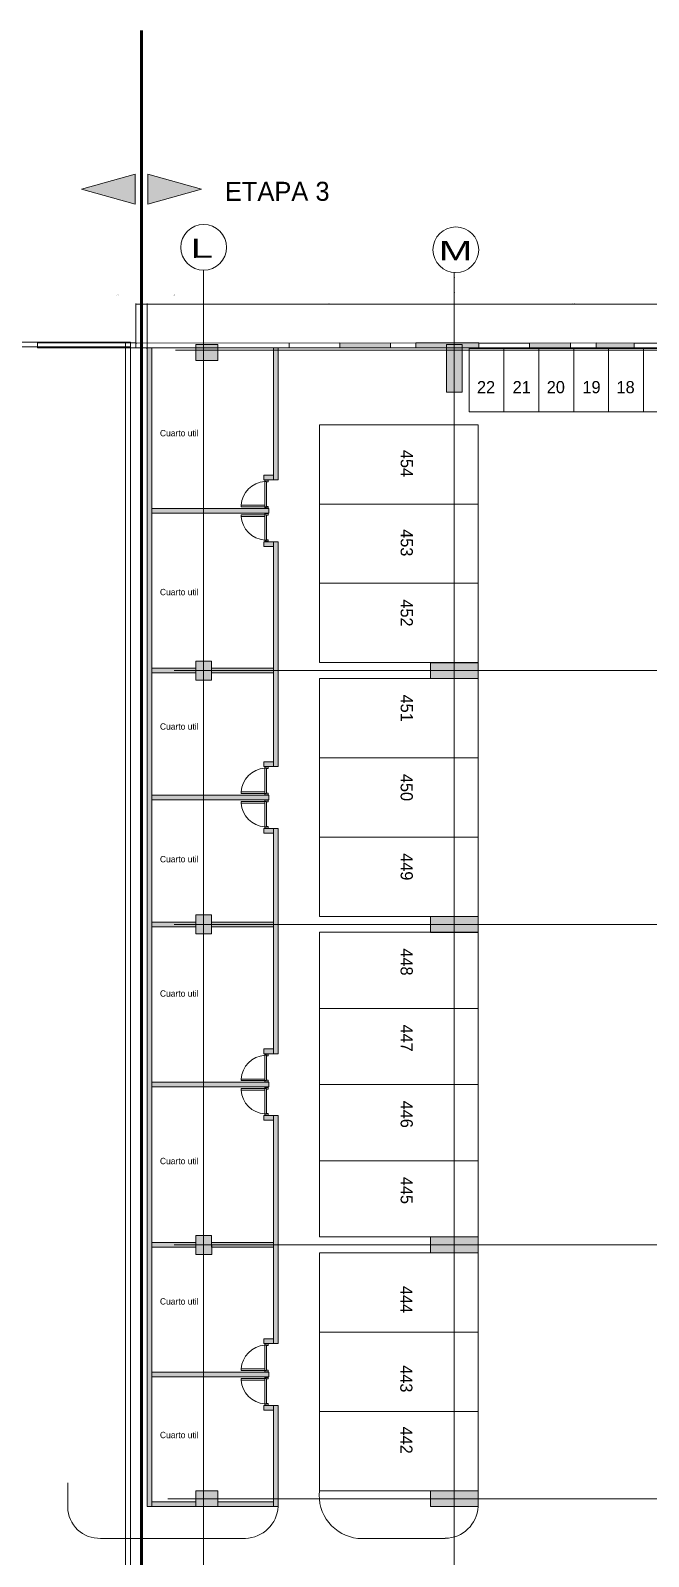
# Model space of a CAD drawing. Header units: metres. Extents: x 32 to 132, y -29 to 44.
# Drawn here: x 79.88 to 99.36, y -4.07 to 44.03 of the extents above; entities that cross this region are included whole.
import ezdxf

# ---------------------------------------------------------------- set-up
doc = ezdxf.new("R2010")
doc.units = ezdxf.units.M
doc.header["$LTSCALE"] = 100
doc.layers.add('A-WALL', color=8, linetype='Continuous', lineweight=9)
doc.layers.add('Arqui', color=8, linetype='Continuous', lineweight=0)
doc.styles.add('ROMANS', font='arial.ttf', dxfattribs={"width": 0.7})
doc.styles.add('style2', font='arial.ttf', dxfattribs={"width": 1.5})
doc.dimstyles.new('1-10', dxfattribs={"dimscale": 10, "dimtxt": 0.0037, "dimasz": 0.001, "dimexe": 0.0018, "dimexo": 0.0018, "dimgap": 0.0005, "dimtad": 1, "dimzin": 4, "dimdsep": 46, "dimtxsty": 'ROMANS', "dimblk": 'ARCHTICK', "dimcen": 0.003, "dimdle": 0.0015, "dimclrd": 1, "dimclre": 1, "dimclrt": 4, "dimadec": 0, "dimazin": 0, "dimtfac": 1, "dimtix": 1, "dimtmove": 2, "dimatfit": 3, "dimldrblk": 'flecha', "dimfxl": 1, "dimtolj": 1, "dimtzin": 4, "dimarcsym": 0})

# ---------------------------------------------------------------- blocks, each defined once
blk = doc.blocks.new('A$C648cc0e8')
at = {"layer": 'Arqui'}
blk.add_lwpolyline([(51.298, 63.027), (43.82, 63.027), (43.82, 63.177), (51.298, 63.177)], close=True, dxfattribs=at)
blk.add_lwpolyline([(51.147, 8.852), (51.147, 63.177), (51.298, 63.177), (51.298, 8.852)], dxfattribs=at)
blk = doc.blocks.new('_ArchTick')
at = {"layer": 'Arqui', "const_width": 0.15}
blk.add_lwpolyline([(-0.5, -0.5), (0.5, 0.5)], dxfattribs=at)
blk = doc.blocks.new('*D29')
at = {"layer": 'Arqui', "lineweight": -2, "transparency": 16777216}
for p, q in [((-93.87, -6656.351), (-94.25, -6656.351)), ((-94.235, -6657.581), (-94.235, -6656.333)), ((-93.885, -6657.731), (-93.885, -6656.333))]:
    blk.add_line(p, q, dxfattribs=at)
at = {"layer": 'Arqui', "transparency": 16777216}
for p in [(-94.235, -6656.351), (-94.235, -6657.599), (-93.885, -6657.749)]:
    blk.add_point(p, dxfattribs=at)
at = {"layer": 'Arqui', "lineweight": -2, "transparency": 16777216, "xscale": 0.01, "yscale": 0.01, "zscale": 0.01, "rotation": 180}
blk.add_blockref('_ArchTick', (-94.235, -6656.351), dxfattribs=at)
at = {"layer": 'Arqui', "lineweight": -2, "transparency": 16777216, "xscale": 0.01, "yscale": 0.01, "zscale": 0.01}
blk.add_blockref('_ArchTick', (-93.885, -6656.351), dxfattribs=at)
at = {"layer": 'Arqui', "transparency": 16777216, "insert": (-94.82, -6656.053), "char_height": 0.037, "attachment_point": 5, "style": 'ROMANS'}
blk.add_mtext('\\A1;.35', dxfattribs=at)
blk = doc.blocks.new('flecha')
at = {"layer": 'Arqui', "lineweight": 0}
h = blk.add_hatch(color=256, dxfattribs=at)
h.dxf.hatch_style = 1
h.paths.add_polyline_path([(0, 0), (2.4, 0.4), (2.4, 0), (4, 0), (4, 0), (2.4, 0), (2.4, -0.4)])
at = {"layer": 'Arqui', "lineweight": 0, "flags": 128}
blk.add_lwpolyline([(0, 0), (2.4, 0.4), (2.4, 0), (2.4, 0), (4, 0), (4, 0), (2.4, 0), (2.4, -0.4), (0, 0)], dxfattribs=at)
blk = doc.blocks.new('*D38')
at = {"layer": 'Arqui', "lineweight": -2, "transparency": 16777216}
for p, q in [((-84.2, -6655.992), (-84.2, -6656.369)), ((-84.185, -6656.351), (-92.115, -6656.351)), ((-92.1, -6657.606), (-92.1, -6656.333))]:
    blk.add_line(p, q, dxfattribs=at)
at = {"layer": 'Arqui', "transparency": 16777216}
for p in [(-84.2, -6655.974), (-92.1, -6656.351), (-92.1, -6657.624)]:
    blk.add_point(p, dxfattribs=at)
at = {"layer": 'Arqui', "lineweight": -2, "transparency": 16777216, "xscale": 0.01, "yscale": 0.01, "zscale": 0.01, "rotation": 180}
blk.add_blockref('_ArchTick', (-92.1, -6656.351), dxfattribs=at)
at = {"layer": 'Arqui', "lineweight": -2, "transparency": 16777216, "xscale": 0.01, "yscale": 0.01, "zscale": 0.01}
blk.add_blockref('_ArchTick', (-84.2, -6656.351), dxfattribs=at)
at = {"layer": 'Arqui', "transparency": 16777216, "insert": (-88.15, -6656.327), "char_height": 0.037, "attachment_point": 5, "style": 'ROMANS'}
blk.add_mtext('\\A1;7.90', dxfattribs=at)
blk = doc.blocks.new('*D41')
at = {"layer": 'Arqui', "lineweight": -2, "transparency": 16777216}
for p, q in [((-84.2, -6655.522), (-84.2, -6656.369)), ((-76.7, -6655.372), (-76.7, -6656.369)), ((-76.685, -6656.351), (-84.215, -6656.351))]:
    blk.add_line(p, q, dxfattribs=at)
at = {"layer": 'Arqui', "transparency": 16777216}
for p in [(-84.2, -6655.504), (-76.7, -6655.354), (-84.2, -6656.351)]:
    blk.add_point(p, dxfattribs=at)
at = {"layer": 'Arqui', "lineweight": -2, "transparency": 16777216, "xscale": 0.01, "yscale": 0.01, "zscale": 0.01, "rotation": 180}
blk.add_blockref('_ArchTick', (-84.2, -6656.351), dxfattribs=at)
at = {"layer": 'Arqui', "lineweight": -2, "transparency": 16777216, "xscale": 0.01, "yscale": 0.01, "zscale": 0.01}
blk.add_blockref('_ArchTick', (-76.7, -6656.351), dxfattribs=at)
at = {"layer": 'Arqui', "transparency": 16777216, "insert": (-80.45, -6656.327), "char_height": 0.037, "attachment_point": 5, "style": 'ROMANS'}
blk.add_mtext('\\A1;7.50', dxfattribs=at)
blk = doc.blocks.new('*D42')
at = {"layer": 'Arqui', "lineweight": -2, "transparency": 16777216}
for p, q in [((-93.9, -6656.351), (-92.085, -6656.351)), ((-93.885, -6657.731), (-93.885, -6656.333)), ((-92.1, -6657.606), (-92.1, -6656.333))]:
    blk.add_line(p, q, dxfattribs=at)
at = {"layer": 'Arqui', "transparency": 16777216}
for p in [(-92.1, -6656.351), (-93.885, -6657.749), (-92.1, -6657.624)]:
    blk.add_point(p, dxfattribs=at)
at = {"layer": 'Arqui', "lineweight": -2, "transparency": 16777216, "xscale": 0.01, "yscale": 0.01, "zscale": 0.01, "rotation": 180}
blk.add_blockref('_ArchTick', (-93.885, -6656.351), dxfattribs=at)
at = {"layer": 'Arqui', "lineweight": -2, "transparency": 16777216, "xscale": 0.01, "yscale": 0.01, "zscale": 0.01}
blk.add_blockref('_ArchTick', (-92.1, -6656.351), dxfattribs=at)
at = {"layer": 'Arqui', "transparency": 16777216, "insert": (-93.055, -6656.053), "char_height": 0.037, "attachment_point": 5, "style": 'ROMANS'}
blk.add_mtext('\\A1;1.79', dxfattribs=at)
blk = doc.blocks.new('estructura etapa 3')
at = {"layer": 'Arqui'}
h = blk.add_hatch(color=256, dxfattribs=at)
h.paths.add_polyline_path([(-91.651, -6658.124), (-91.651, -6657.624), (-92.35, -6657.624), (-92.35, -6658.124)])
h.paths.add_polyline_path([(-49.354, -6658.124), (-49.354, -6657.624), (-50.055, -6657.624), (-50.055, -6658.124)])
h.paths.add_polyline_path([(-56.053, -6658.124), (-56.053, -6657.624), (-56.753, -6657.624), (-56.753, -6658.124)])
h.paths.add_polyline_path([(-76.45, -6659.124), (-76.95, -6659.124), (-76.95, -6657.624), (-76.45, -6657.624)])
h.paths.add_polyline_path([(-83.95, -6659.124), (-84.45, -6659.124), (-84.45, -6657.624), (-83.95, -6657.624)])
h.paths.add_polyline_path([(-60.452, -6659.124), (-60.952, -6659.124), (-60.952, -6657.624), (-60.452, -6657.624)])
h.paths.add_polyline_path([(-67.95, -6659.124), (-68.45, -6659.124), (-68.45, -6657.624), (-67.95, -6657.624)])
h.paths.add_polyline_path([(-91.85, -6668.199), (-91.851, -6667.599), (-92.35, -6667.599), (-92.349, -6668.199)])
h.paths.add_polyline_path([(-49.354, -6668.199), (-49.354, -6667.599), (-49.854, -6667.599), (-49.854, -6668.199)])
h.paths.add_polyline_path([(-56.154, -6668.149), (-56.154, -6667.649), (-56.854, -6667.649), (-56.854, -6668.149)])
h.paths.add_polyline_path([(-59.952, -6667.649), (-59.952, -6668.149), (-61.452, -6668.149), (-61.452, -6667.649)])
h.paths.add_polyline_path([(-75.95, -6667.649), (-75.95, -6668.149), (-77.45, -6668.149), (-77.45, -6667.649)])
h.paths.add_polyline_path([(-68.95, -6667.649), (-68.95, -6668.149), (-67.45, -6668.149), (-67.45, -6667.649)])
h.paths.add_polyline_path([(-84.95, -6667.649), (-84.95, -6668.149), (-83.45, -6668.149), (-83.45, -6667.649)])
h.paths.add_polyline_path([(-91.85, -6676.199), (-91.85, -6675.599), (-92.349, -6675.599), (-92.349, -6676.199)])
h.paths.add_polyline_path([(-49.354, -6676.199), (-49.354, -6675.599), (-49.854, -6675.599), (-49.854, -6676.199)])
h.paths.add_polyline_path([(-56.154, -6676.149), (-56.154, -6675.649), (-56.754, -6675.649), (-56.754, -6676.149)])
h.paths.add_polyline_path([(-59.952, -6675.649), (-59.952, -6676.149), (-61.452, -6676.149), (-61.452, -6675.649)])
h.paths.add_polyline_path([(-75.95, -6675.649), (-75.95, -6676.149), (-77.45, -6676.149), (-77.45, -6675.649)])
h.paths.add_polyline_path([(-68.95, -6675.649), (-68.95, -6676.149), (-67.45, -6676.149), (-67.45, -6675.649)])
h.paths.add_polyline_path([(-84.95, -6675.649), (-84.95, -6676.149), (-83.45, -6676.149), (-83.45, -6675.649)])
h.paths.add_polyline_path([(-91.847, -6686.299), (-91.851, -6685.699), (-92.35, -6685.699), (-92.346, -6686.299)])
h.paths.add_polyline_path([(-49.354, -6686.299), (-49.354, -6685.699), (-49.854, -6685.699), (-49.854, -6686.299)])
h.paths.add_polyline_path([(-56.154, -6686.249), (-56.154, -6685.749), (-56.754, -6685.749), (-56.754, -6686.249)])
h.paths.add_polyline_path([(-59.952, -6685.749), (-59.952, -6686.249), (-61.452, -6686.249), (-61.452, -6685.749)])
h.paths.add_polyline_path([(-75.95, -6685.749), (-75.95, -6686.249), (-77.45, -6686.249), (-77.45, -6685.749)])
h.paths.add_polyline_path([(-68.95, -6685.749), (-68.95, -6686.249), (-67.45, -6686.249), (-67.45, -6685.749)])
h.paths.add_polyline_path([(-84.95, -6685.749), (-84.95, -6686.249), (-83.45, -6686.249), (-83.45, -6685.749)])
h.paths.add_polyline_path([(-49.353, -6694.294), (-49.354, -6693.699), (-49.855, -6693.699), (-49.854, -6694.294)])
h.paths.add_polyline_path([(-56.054, -6694.249), (-56.054, -6693.749), (-56.753, -6693.749), (-56.753, -6694.249)])
h.paths.add_polyline_path([(-91.651, -6694.249), (-91.651, -6693.749), (-92.35, -6693.749), (-92.35, -6694.249)])
h.paths.add_polyline_path([(-59.952, -6693.749), (-59.952, -6694.249), (-61.452, -6694.249), (-61.452, -6693.749)])
h.paths.add_polyline_path([(-75.95, -6693.749), (-75.95, -6694.249), (-77.45, -6694.249), (-77.45, -6693.749)])
h.paths.add_polyline_path([(-68.95, -6693.749), (-68.95, -6694.249), (-67.45, -6694.249), (-67.45, -6693.749)])
h.paths.add_polyline_path([(-84.95, -6693.749), (-84.95, -6694.249), (-83.45, -6694.249), (-83.45, -6693.749)])
h.paths.add_polyline_path([(-49.358, -6703.974), (-49.353, -6703.374), (-49.854, -6703.374), (-49.859, -6703.974)])
h.paths.add_polyline_path([(-56.054, -6703.924), (-56.054, -6703.424), (-56.753, -6703.424), (-56.753, -6703.924)])
h.paths.add_polyline_path([(-67.95, -6704.924), (-67.95, -6703.424), (-68.45, -6703.424), (-68.45, -6704.924)])
h.paths.add_polyline_path([(-91.651, -6703.924), (-91.651, -6703.424), (-92.35, -6703.424), (-92.35, -6703.924)])
h.paths.add_polyline_path([(-61.847, -6703.424), (-60.347, -6703.424), (-60.347, -6703.924), (-61.847, -6703.924)])
h.paths.add_polyline_path([(-83.95, -6704.924), (-83.95, -6703.424), (-84.45, -6703.424), (-84.45, -6704.924)])
h.paths.add_polyline_path([(-76.45, -6704.924), (-76.45, -6703.424), (-76.95, -6703.424), (-76.95, -6704.924)])
h.paths.add_polyline_path([(-49.354, -6711.949), (-49.354, -6711.449), (-50.054, -6711.449), (-50.054, -6711.949)])
h.paths.add_polyline_path([(-55.954, -6711.949), (-55.954, -6711.449), (-56.654, -6711.449), (-56.654, -6711.949)])
h.paths.add_polyline_path([(-91.65, -6711.949), (-91.65, -6711.449), (-92.35, -6711.449), (-92.35, -6711.949)])
h.paths.add_polyline_path([(-60.952, -6711.949), (-60.952, -6709.549), (-60.452, -6709.549), (-60.452, -6711.949)])
h.paths.add_polyline_path([(-68.45, -6709.549), (-68.45, -6711.949), (-67.95, -6711.949), (-67.95, -6709.549)])
h.paths.add_polyline_path([(-76.95, -6709.549), (-76.95, -6711.949), (-76.45, -6711.949), (-76.45, -6709.549)])
h.paths.add_polyline_path([(-83.95, -6709.549), (-83.95, -6711.949), (-84.45, -6711.949), (-84.45, -6709.549)])
for p, q in [((-92.1, -6655.279), (-92.1, -6714.861)), ((-84.2, -6655.354), (-84.2, -6714.914)), ((-92.986, -6657.799), (-46.502, -6657.799)), ((-93.028, -6667.899), (-46.502, -6667.899)), ((-93.028, -6675.899), (-46.502, -6675.899)), ((-93.028, -6685.999), (-46.502, -6685.999)), ((-93.228, -6693.999), (-46.502, -6693.999))]:
    blk.add_line(p, q, dxfattribs=at)
for points in [[(-91.651, -6658.124), (-91.651, -6657.624), (-92.35, -6657.624), (-92.35, -6658.124)], [(-83.95, -6659.124), (-84.45, -6659.124), (-84.45, -6657.624), (-83.95, -6657.624)], [(-91.85, -6668.199), (-91.851, -6667.599), (-92.35, -6667.599), (-92.349, -6668.199)], [(-84.95, -6667.649), (-84.95, -6668.149), (-83.45, -6668.149), (-83.45, -6667.649)], [(-91.85, -6676.199), (-91.85, -6675.599), (-92.349, -6675.599), (-92.349, -6676.199)], [(-84.95, -6675.649), (-84.95, -6676.149), (-83.45, -6676.149), (-83.45, -6675.649)], [(-91.847, -6686.299), (-91.851, -6685.699), (-92.35, -6685.699), (-92.346, -6686.299)], [(-84.95, -6685.749), (-84.95, -6686.249), (-83.45, -6686.249), (-83.45, -6685.749)], [(-91.651, -6694.249), (-91.651, -6693.749), (-92.35, -6693.749), (-92.35, -6694.249)], [(-84.95, -6693.749), (-84.95, -6694.249), (-83.45, -6694.249), (-83.45, -6693.749)]]:
    blk.add_lwpolyline(points, close=True, dxfattribs=at)
for centre in [(-92.1, -6654.559), (-84.152, -6654.634)]:
    blk.add_circle(centre, 0.72, dxfattribs=at)
at = {"layer": 'Arqui', "style": 'style2', "width": 1.5}
for s, p in [('L', (-92.507, -6654.889)), ('M', (-84.687, -6654.964))]:
    blk.add_text(s, height=0.603, rotation=0.0293, dxfattribs=at).set_placement(p)
at = {"layer": 'Arqui'}
for base, p1, p2, picture, middle in [((-84.2, -6656.351), (-76.7, -6655.354), (-84.2, -6655.504), '*D41', (-80.45, -6656.327)), ((-92.1, -6656.351), (-84.2, -6655.974), (-92.1, -6657.624), '*D38', (-88.15, -6656.327))]:
    dim = blk.add_linear_dim(base=base, p1=p1, p2=p2, dimstyle='1-10', dxfattribs=at)
    dim.commit()
    dim.dimension.update_dxf_attribs({"geometry": picture, "text_midpoint": middle})
dim = blk.add_linear_dim(base=(-94.235, -6656.351), p1=(-93.885, -6657.749), p2=(-94.235, -6657.599), dimstyle='1-10', dxfattribs=at)
dim.commit()
dim.dimension.update_dxf_attribs({"geometry": '*D29', "text_midpoint": (-94.82, -6656.053), "dimtype": 128})
dim = blk.add_linear_dim(base=(-92.0996, -6656.3512), p1=(-93.8852, -6657.749), p2=(-92.0996, -6657.624), angle=180, dimstyle='1-10', dxfattribs=at)
dim.commit()
dim.dimension.update_dxf_attribs({"geometry": '*D42', "text_midpoint": (-93.0551, -6656.0525), "dimtype": 128})
blk = doc.blocks.new('A$C4ed580ad')
at = {"layer": 'Arqui'}
for points in [[(1.382, 68), (3.075, 67.524), (3.075, 68.476)], [(5.167, 68), (3.475, 67.524), (3.475, 68.476)]]:
    blk.add_hatch(color=256, dxfattribs=at).paths.add_polyline_path(points)
at = {"layer": 'Arqui', "ltscale": 0.03}
h = blk.add_hatch(color=256, dxfattribs=at)
h.dxf.hatch_style = 1
h.paths.add_polyline_path([(47.981, 63), (47.981, 63.15)], flags=17)
h.paths.add_polyline_path([(47.981, 63), (47.981, 63.15), (46.54, 63.15), (46.547, 63), (45.747, 63), (45.747, 63.15), (43.749, 63.15), (43.749, 63)])
h.paths.add_polyline_path([(42.149, 63.001), (42.149, 63.151), (40.252, 63.151), (40.252, 63.001)])
h.paths.add_polyline_path([(39.452, 63.001), (39.452, 63.151), (38.65, 63.15), (38.65, 63)])
h.paths.add_polyline_path([(37.45, 63.001), (37.45, 63.151), (28.403, 63.15), (28.403, 63)])
h.paths.add_polyline_path([(27.603, 63), (27.603, 63.15), (26.799, 63.151), (26.799, 63.001)])
h.paths.add_polyline_path([(25.199, 62.999), (25.199, 63.149), (23.202, 63.15), (23.202, 63)])
h.paths.add_polyline_path([(22.002, 63.001), (22.002, 63.151), (20.004, 63.15), (20.004, 63)])
h.paths.add_polyline_path([(18.804, 63), (18.804, 63.15), (17.602, 63.15), (17.602, 63)])
h.paths.add_polyline_path([(16.802, 63.001), (16.802, 63.151), (15.505, 63.15), (15.505, 63)])
h.paths.add_polyline_path([(13.905, 63.001), (13.905, 63.151), (11.921, 63.151), (11.921, 63.001)])
h.paths.add_polyline_path([(11.121, 63), (11.121, 63.15), (9.525, 63.151), (9.525, 63.001)])
h = blk.add_hatch(color=256, dxfattribs=at)
h.dxf.hatch_style = 1
h.paths.add_polyline_path([(4.986, 26.626), (4.986, 26.476), (3.6, 26.476), (3.6, 26.626)])
h.paths.add_polyline_path([(3.45, 63.001), (3.6, 63.001), (3.6, 26.476), (3.45, 26.476)])
h.paths.add_polyline_path([(5.685, 26.626), (5.685, 26.476), (7.435, 26.476), (7.435, 26.626)])
h.paths.add_polyline_path([(7.435, 29.663), (7.586, 29.663), (7.586, 26.476), (7.435, 26.476)])
h.paths.add_polyline_path([(7.435, 29.513), (7.435, 29.663), (7.135, 29.663), (7.135, 29.513)])
h.paths.add_polyline_path([(7.285, 30.713), (7.285, 30.563), (3.6, 30.563), (3.6, 30.713)])
h.paths.add_polyline_path([(7.435, 31.763), (7.435, 31.613), (7.135, 31.613), (7.135, 31.763)])
h.paths.add_polyline_path([(7.435, 31.613), (7.586, 31.613), (7.586, 38.801), (7.435, 38.801)])
h.paths.add_polyline_path([(5.484, 34.801), (5.484, 34.651), (7.435, 34.651), (7.435, 34.801)])
h.paths.add_polyline_path([(4.987, 34.801), (4.987, 34.651), (3.6, 34.651), (3.6, 34.801)])
h.paths.add_polyline_path([(7.435, 38.651), (7.435, 38.801), (7.135, 38.801), (7.135, 38.651)])
h.paths.add_polyline_path([(7.285, 39.851), (7.285, 39.701), (3.6, 39.701), (3.6, 39.851)])
h.paths.add_polyline_path([(7.435, 40.901), (7.435, 40.751), (7.135, 40.751), (7.135, 40.901)])
h.paths.add_polyline_path([(7.435, 47.851), (7.586, 47.851), (7.586, 40.751), (7.435, 40.751)])
h.paths.add_polyline_path([(5.484, 44.901), (5.484, 44.751), (7.435, 44.751), (7.435, 44.901)])
h.paths.add_polyline_path([(4.987, 44.901), (4.987, 44.751), (3.6, 44.751), (3.6, 44.901)])
h.paths.add_polyline_path([(7.285, 48.901), (7.285, 48.751), (3.6, 48.751), (3.6, 48.901)])
h.paths.add_polyline_path([(7.435, 47.701), (7.435, 47.851), (7.135, 47.851), (7.135, 47.701)])
h.paths.add_polyline_path([(7.435, 49.951), (7.435, 49.801), (7.135, 49.801), (7.135, 49.951)])
h.paths.add_polyline_path([(7.435, 49.801), (7.586, 49.801), (7.586, 56.888), (7.435, 56.888)])
h.paths.add_polyline_path([(5.485, 52.901), (5.485, 52.75), (7.435, 52.751), (7.435, 52.901)])
h.paths.add_polyline_path([(4.988, 52.901), (4.988, 52.75), (3.6, 52.75), (3.6, 52.9)])
h.paths.add_polyline_path([(7.435, 56.738), (7.435, 56.888), (7.135, 56.888), (7.135, 56.738)])
h.paths.add_polyline_path([(7.285, 57.938), (7.285, 57.788), (3.6, 57.788), (3.6, 57.938)])
h.paths.add_polyline_path([(7.435, 58.988), (7.435, 58.838), (7.135, 58.838), (7.135, 58.988)])
h.paths.add_polyline_path([(7.435, 63.001), (7.586, 63.001), (7.586, 58.838), (7.435, 58.838)])
at = {"layer": 'Arqui', "lineweight": 60, "ltscale": 0.3}
blk.add_line((3.275, 73), (3.275, 0), dxfattribs=at)
at = {"layer": 'Arqui', "ltscale": 0.03}
blk.add_line((0.95, 27.226), (0.95, 26.456), dxfattribs=at)
at = {"layer": 'Arqui'}
for p, q in [((6.549, 25.475), (1.987, 25.475)), ((10.094, 25.475), (12.849, 25.475))]:
    blk.add_line(p, q, dxfattribs=at)
for points in [[(1.382, 68), (3.075, 67.524), (3.075, 68.476)], [(5.167, 68), (3.475, 67.524), (3.475, 68.476)], [(3.1, 63.001), (0, 63.001), (0, 63.151), (3.1, 63.151)], [(7.925, 63), (7.925, 63.15), (3.1, 63.151), (3.1, 63.001)], [(7.925, 63), (7.925, 63.15), (3.1, 63.151), (3.1, 63.001)], [(7.925, 63.15), (9.525, 63.151), (9.525, 63.001), (7.925, 63.002)], [(11.121, 63), (11.121, 63.15), (9.525, 63.151), (9.525, 63.001)], [(11.121, 63.15), (11.921, 63.151), (11.921, 63.001), (11.121, 63.001)], [(13.905, 63.001), (13.905, 63.151), (11.921, 63.151), (11.921, 63.001)], [(13.905, 63.15), (15.505, 63.15), (15.505, 63), (13.905, 63.001)], [(16.802, 63.001), (16.802, 63.151), (15.505, 63.15), (15.505, 63)], [(16.802, 63.15), (17.602, 63.151), (17.602, 63.001), (16.802, 63.002)], [(18.804, 63), (18.804, 63.15), (17.602, 63.151), (17.602, 63.001)], [(18.804, 63.149), (20.004, 63.15), (20.004, 63), (18.804, 63.001)], [(3.45, 63.001), (3.6, 63.001), (3.6, 26.476), (3.45, 26.476)], [(7.435, 63.001), (7.586, 63.001), (7.586, 58.838), (7.435, 58.838)], [(13.598, 62.976), (14.697, 62.976), (14.697, 60.976), (13.598, 60.976)], [(15.797, 62.976), (14.697, 62.976), (14.697, 60.976), (15.797, 60.976)], [(15.797, 62.976), (16.897, 62.976), (16.897, 60.976), (15.797, 60.976)], [(17.997, 62.976), (16.897, 62.976), (16.897, 60.976), (17.997, 60.976)], [(17.997, 62.976), (19.097, 62.976), (19.097, 60.976), (17.997, 60.976)], [(20.197, 62.976), (19.097, 62.976), (19.097, 60.976), (20.197, 60.976)], [(8.886, 60.576), (13.886, 60.576), (13.886, 58.076), (8.886, 58.076)], [(7.435, 58.988), (7.435, 58.838), (7.135, 58.838), (7.135, 58.988)], [(7.211, 57.989), (7.161, 57.989), (7.161, 58.787), (7.211, 58.787)], [(7.211, 57.989), (7.161, 57.989), (7.161, 58.787), (7.211, 58.787)], [(7.285, 57.938), (7.285, 57.788), (3.6, 57.788), (3.6, 57.938)], [(7.161, 58.04), (7.161, 57.989), (6.413, 57.989), (6.413, 58.04)], [(7.161, 58.04), (7.161, 57.989), (6.413, 57.989), (6.413, 58.04)], [(7.161, 57.687), (7.161, 57.737), (6.413, 57.737), (6.413, 57.687)], [(7.161, 57.687), (7.161, 57.737), (6.413, 57.737), (6.413, 57.687)], [(7.211, 57.737), (7.161, 57.737), (7.161, 56.939), (7.211, 56.939)], [(7.211, 57.737), (7.161, 57.737), (7.161, 56.939), (7.211, 56.939)], [(8.886, 58.076), (13.886, 58.076), (13.886, 55.576), (8.886, 55.576)], [(7.435, 56.738), (7.435, 56.888), (7.135, 56.888), (7.135, 56.738)], [(7.435, 49.801), (7.586, 49.801), (7.586, 56.888), (7.435, 56.888)], [(8.886, 55.576), (13.886, 55.576), (13.886, 53.076), (8.886, 53.076)], [(4.988, 52.901), (4.988, 52.75), (3.6, 52.75), (3.6, 52.9)], [(5.485, 52.901), (5.485, 52.75), (7.435, 52.751), (7.435, 52.901)], [(8.886, 50.076), (13.886, 50.076), (13.886, 52.576), (8.886, 52.576)], [(8.886, 47.576), (13.886, 47.576), (13.886, 50.076), (8.886, 50.076)], [(7.435, 49.951), (7.435, 49.801), (7.135, 49.801), (7.135, 49.951)], [(7.211, 48.951), (7.161, 48.951), (7.161, 49.75), (7.211, 49.75)], [(7.211, 48.951), (7.161, 48.951), (7.161, 49.75), (7.211, 49.75)], [(7.285, 48.901), (7.285, 48.751), (3.6, 48.751), (3.6, 48.901)], [(7.161, 49.002), (7.161, 48.951), (6.413, 48.951), (6.413, 49.002)], [(7.161, 49.002), (7.161, 48.951), (6.413, 48.951), (6.413, 49.002)], [(7.161, 48.649), (7.161, 48.7), (6.413, 48.7), (6.413, 48.649)], [(7.161, 48.649), (7.161, 48.7), (6.413, 48.7), (6.413, 48.649)], [(7.211, 48.7), (7.161, 48.7), (7.161, 47.901), (7.211, 47.901)], [(7.211, 48.7), (7.161, 48.7), (7.161, 47.901), (7.211, 47.901)], [(7.435, 47.701), (7.435, 47.851), (7.135, 47.851), (7.135, 47.701)], [(7.435, 47.851), (7.586, 47.851), (7.586, 40.751), (7.435, 40.751)], [(8.886, 47.576), (13.886, 47.576), (13.886, 45.076), (8.886, 45.076)], [(4.987, 44.901), (4.987, 44.751), (3.6, 44.751), (3.6, 44.901)], [(5.484, 44.901), (5.484, 44.751), (7.435, 44.751), (7.435, 44.901)], [(8.886, 42.176), (13.886, 42.176), (13.886, 44.576), (8.886, 44.576)], [(8.886, 42.176), (13.886, 42.176), (13.886, 39.776), (8.886, 39.776)], [(7.435, 40.901), (7.435, 40.751), (7.135, 40.751), (7.135, 40.901)], [(7.211, 39.901), (7.161, 39.901), (7.161, 40.7), (7.211, 40.7)], [(7.211, 39.901), (7.161, 39.901), (7.161, 40.7), (7.211, 40.7)], [(7.161, 39.952), (7.161, 39.901), (6.413, 39.901), (6.413, 39.952)], [(7.161, 39.952), (7.161, 39.901), (6.413, 39.901), (6.413, 39.952)], [(7.285, 39.851), (7.285, 39.701), (3.6, 39.701), (3.6, 39.851)], [(7.161, 39.599), (7.161, 39.65), (6.413, 39.65), (6.413, 39.599)], [(7.161, 39.599), (7.161, 39.65), (6.413, 39.65), (6.413, 39.599)], [(7.211, 39.65), (7.161, 39.65), (7.161, 38.851), (7.211, 38.851)], [(7.211, 39.65), (7.161, 39.65), (7.161, 38.851), (7.211, 38.851)], [(8.886, 37.376), (13.886, 37.376), (13.886, 39.776), (8.886, 39.776)], [(7.435, 38.651), (7.435, 38.801), (7.135, 38.801), (7.135, 38.651)], [(7.435, 31.613), (7.586, 31.613), (7.586, 38.801), (7.435, 38.801)], [(8.886, 37.376), (13.886, 37.376), (13.886, 34.976), (8.886, 34.976)], [(4.987, 34.801), (4.987, 34.651), (3.6, 34.651), (3.6, 34.801)], [(5.484, 34.801), (5.484, 34.651), (7.435, 34.651), (7.435, 34.801)], [(8.886, 31.976), (13.886, 31.976), (13.886, 34.476), (8.886, 34.476)], [(7.435, 31.763), (7.435, 31.613), (7.135, 31.613), (7.135, 31.763)], [(8.886, 29.476), (13.886, 29.476), (13.886, 31.976), (8.886, 31.976)], [(7.211, 30.764), (7.161, 30.764), (7.161, 31.563), (7.211, 31.563)], [(7.211, 30.764), (7.161, 30.764), (7.161, 31.563), (7.211, 31.563)], [(7.161, 30.815), (7.161, 30.764), (6.413, 30.764), (6.413, 30.815)], [(7.161, 30.815), (7.161, 30.764), (6.413, 30.764), (6.413, 30.815)], [(7.285, 30.713), (7.285, 30.563), (3.6, 30.563), (3.6, 30.713)], [(7.161, 30.462), (7.161, 30.512), (6.413, 30.512), (6.413, 30.462)], [(7.161, 30.462), (7.161, 30.512), (6.413, 30.512), (6.413, 30.462)], [(7.211, 30.512), (7.161, 30.512), (7.161, 29.714), (7.211, 29.714)], [(7.211, 30.512), (7.161, 30.512), (7.161, 29.714), (7.211, 29.714)], [(7.435, 29.513), (7.435, 29.663), (7.135, 29.663), (7.135, 29.513)], [(7.435, 29.663), (7.586, 29.663), (7.586, 26.476), (7.435, 26.476)], [(8.886, 26.976), (13.886, 26.976), (13.886, 29.476), (8.886, 29.476)], [(4.986, 26.626), (4.986, 26.476), (3.6, 26.476), (3.6, 26.626)], [(5.685, 26.626), (5.685, 26.476), (7.435, 26.476), (7.435, 26.626)]]:
    blk.add_lwpolyline(points, close=True, dxfattribs=at)
for points in [[(7.211, 58.775), (7.273, 58.775), (7.273, 58.825), (7.161, 58.825), (7.161, 58.787), (7.211, 58.787), (7.211, 58.775)], [(7.211, 58.775), (7.273, 58.775), (7.273, 58.825), (7.161, 58.825), (7.161, 58.787), (7.211, 58.787), (7.211, 58.775)], [(7.173, 58.838), (7.173, 58.825), (7.26, 58.825), (7.26, 58.838)], [(7.173, 58.838), (7.173, 58.825), (7.26, 58.825), (7.26, 58.838)], [(7.211, 58.002), (7.273, 58.002), (7.273, 57.951), (7.161, 57.951), (7.161, 57.989), (7.211, 57.989), (7.211, 58.002)], [(7.211, 58.002), (7.273, 58.002), (7.273, 57.951), (7.161, 57.951), (7.161, 57.989), (7.211, 57.989), (7.211, 58.002)], [(7.211, 57.725), (7.273, 57.725), (7.273, 57.775), (7.161, 57.775), (7.161, 57.737), (7.211, 57.737), (7.211, 57.725)], [(7.211, 57.725), (7.273, 57.725), (7.273, 57.775), (7.161, 57.775), (7.161, 57.737), (7.211, 57.737), (7.211, 57.725)], [(7.173, 57.938), (7.173, 57.951), (7.26, 57.951), (7.26, 57.938)], [(7.173, 57.938), (7.173, 57.951), (7.26, 57.951), (7.26, 57.938)], [(7.173, 57.788), (7.173, 57.775), (7.26, 57.775), (7.26, 57.788)], [(7.173, 57.788), (7.173, 57.775), (7.26, 57.775), (7.26, 57.788)], [(7.211, 56.951), (7.273, 56.951), (7.273, 56.901), (7.161, 56.901), (7.161, 56.939), (7.211, 56.939), (7.211, 56.951)], [(7.211, 56.951), (7.273, 56.951), (7.273, 56.901), (7.161, 56.901), (7.161, 56.939), (7.211, 56.939), (7.211, 56.951)], [(7.173, 56.888), (7.173, 56.901), (7.26, 56.901), (7.26, 56.888)], [(7.173, 56.888), (7.173, 56.901), (7.26, 56.901), (7.26, 56.888)], [(7.211, 49.737), (7.273, 49.737), (7.273, 49.788), (7.161, 49.788), (7.161, 49.75), (7.211, 49.75), (7.211, 49.737)], [(7.211, 49.737), (7.273, 49.737), (7.273, 49.788), (7.161, 49.788), (7.161, 49.75), (7.211, 49.75), (7.211, 49.737)], [(7.173, 49.801), (7.173, 49.788), (7.26, 49.788), (7.26, 49.801)], [(7.173, 49.801), (7.173, 49.788), (7.26, 49.788), (7.26, 49.801)], [(7.211, 48.964), (7.273, 48.964), (7.273, 48.913), (7.161, 48.913), (7.161, 48.951), (7.211, 48.951), (7.211, 48.964)], [(7.211, 48.964), (7.273, 48.964), (7.273, 48.913), (7.161, 48.913), (7.161, 48.951), (7.211, 48.951), (7.211, 48.964)], [(7.211, 48.687), (7.273, 48.687), (7.273, 48.738), (7.161, 48.738), (7.161, 48.7), (7.211, 48.7), (7.211, 48.687)], [(7.211, 48.687), (7.273, 48.687), (7.273, 48.738), (7.161, 48.738), (7.161, 48.7), (7.211, 48.7), (7.211, 48.687)], [(7.173, 48.901), (7.173, 48.913), (7.26, 48.913), (7.26, 48.901)], [(7.173, 48.901), (7.173, 48.913), (7.26, 48.913), (7.26, 48.901)], [(7.173, 48.751), (7.173, 48.738), (7.26, 48.738), (7.26, 48.751)], [(7.173, 48.751), (7.173, 48.738), (7.26, 48.738), (7.26, 48.751)], [(7.211, 47.914), (7.273, 47.914), (7.273, 47.863), (7.161, 47.863), (7.161, 47.901), (7.211, 47.901), (7.211, 47.914)], [(7.211, 47.914), (7.273, 47.914), (7.273, 47.863), (7.161, 47.863), (7.161, 47.901), (7.211, 47.901), (7.211, 47.914)], [(7.173, 47.851), (7.173, 47.863), (7.26, 47.863), (7.26, 47.851)], [(7.173, 47.851), (7.173, 47.863), (7.26, 47.863), (7.26, 47.851)], [(7.211, 40.687), (7.273, 40.687), (7.273, 40.738), (7.161, 40.738), (7.161, 40.7), (7.211, 40.7), (7.211, 40.687)], [(7.211, 40.687), (7.273, 40.687), (7.273, 40.738), (7.161, 40.738), (7.161, 40.7), (7.211, 40.7), (7.211, 40.687)], [(7.173, 40.751), (7.173, 40.738), (7.26, 40.738), (7.26, 40.751)], [(7.173, 40.751), (7.173, 40.738), (7.26, 40.738), (7.26, 40.751)], [(7.211, 39.914), (7.273, 39.914), (7.273, 39.863), (7.161, 39.863), (7.161, 39.901), (7.211, 39.901), (7.211, 39.914)], [(7.211, 39.914), (7.273, 39.914), (7.273, 39.863), (7.161, 39.863), (7.161, 39.901), (7.211, 39.901), (7.211, 39.914)], [(7.211, 39.637), (7.273, 39.637), (7.273, 39.688), (7.161, 39.688), (7.161, 39.65), (7.211, 39.65), (7.211, 39.637)], [(7.211, 39.637), (7.273, 39.637), (7.273, 39.688), (7.161, 39.688), (7.161, 39.65), (7.211, 39.65), (7.211, 39.637)], [(7.173, 39.851), (7.173, 39.863), (7.26, 39.863), (7.26, 39.851)], [(7.173, 39.851), (7.173, 39.863), (7.26, 39.863), (7.26, 39.851)], [(7.173, 39.701), (7.173, 39.688), (7.26, 39.688), (7.26, 39.701)], [(7.173, 39.701), (7.173, 39.688), (7.26, 39.688), (7.26, 39.701)], [(7.211, 38.864), (7.273, 38.864), (7.273, 38.813), (7.161, 38.813), (7.161, 38.851), (7.211, 38.851), (7.211, 38.864)], [(7.211, 38.864), (7.273, 38.864), (7.273, 38.813), (7.161, 38.813), (7.161, 38.851), (7.211, 38.851), (7.211, 38.864)], [(7.173, 38.801), (7.173, 38.813), (7.26, 38.813), (7.26, 38.801)], [(7.173, 38.801), (7.173, 38.813), (7.26, 38.813), (7.26, 38.801)], [(7.211, 31.55), (7.273, 31.55), (7.273, 31.601), (7.161, 31.601), (7.161, 31.563), (7.211, 31.563), (7.211, 31.55)], [(7.211, 31.55), (7.273, 31.55), (7.273, 31.601), (7.161, 31.601), (7.161, 31.563), (7.211, 31.563), (7.211, 31.55)], [(7.173, 31.613), (7.173, 31.601), (7.26, 31.601), (7.26, 31.613)], [(7.173, 31.613), (7.173, 31.601), (7.26, 31.601), (7.26, 31.613)], [(7.211, 30.777), (7.273, 30.777), (7.273, 30.726), (7.161, 30.726), (7.161, 30.764), (7.211, 30.764), (7.211, 30.777)], [(7.211, 30.777), (7.273, 30.777), (7.273, 30.726), (7.161, 30.726), (7.161, 30.764), (7.211, 30.764), (7.211, 30.777)], [(7.211, 30.5), (7.273, 30.5), (7.273, 30.55), (7.161, 30.55), (7.161, 30.512), (7.211, 30.512), (7.211, 30.5)], [(7.211, 30.5), (7.273, 30.5), (7.273, 30.55), (7.161, 30.55), (7.161, 30.512), (7.211, 30.512), (7.211, 30.5)], [(7.173, 30.713), (7.173, 30.726), (7.26, 30.726), (7.26, 30.713)], [(7.173, 30.713), (7.173, 30.726), (7.26, 30.726), (7.26, 30.713)], [(7.173, 30.563), (7.173, 30.55), (7.26, 30.55), (7.26, 30.563)], [(7.173, 30.563), (7.173, 30.55), (7.26, 30.55), (7.26, 30.563)], [(7.211, 29.727), (7.273, 29.727), (7.273, 29.676), (7.161, 29.676), (7.161, 29.714), (7.211, 29.714), (7.211, 29.727)], [(7.211, 29.727), (7.273, 29.727), (7.273, 29.676), (7.161, 29.676), (7.161, 29.714), (7.211, 29.714), (7.211, 29.727)], [(7.173, 29.663), (7.173, 29.676), (7.26, 29.676), (7.26, 29.663)], [(7.173, 29.663), (7.173, 29.676), (7.26, 29.676), (7.26, 29.663)]]:
    blk.add_lwpolyline(points, dxfattribs=at)
for centre, radius, start, end in [((7.224, 57.977), 0.813, 94.4578, 175.5956), ((7.224, 57.977), 0.813, 94.4578, 175.5956), ((7.224, 57.749), 0.813, 184.4044, 265.5422), ((7.224, 57.749), 0.813, 184.4044, 265.5422), ((7.224, 48.94), 0.813, 94.4578, 175.5956), ((7.224, 48.94), 0.813, 94.4578, 175.5956), ((7.224, 48.712), 0.813, 184.4044, 265.5422), ((7.224, 48.712), 0.813, 184.4044, 265.5422), ((7.224, 39.89), 0.813, 94.4578, 175.5956), ((7.224, 39.89), 0.813, 94.4578, 175.5956), ((7.224, 39.662), 0.813, 184.4044, 265.5422), ((7.224, 39.662), 0.813, 184.4044, 265.5422), ((7.224, 30.752), 0.813, 94.4578, 175.5956), ((7.224, 30.752), 0.813, 94.4578, 175.5956), ((7.224, 30.524), 0.813, 184.4044, 265.5422), ((7.224, 30.524), 0.813, 184.4044, 265.5422), ((10.231, 26.822), 1.354, 173.4982, 264.2154), ((1.946, 26.47), 0.996, 180.8006, 272.348), ((6.522, 26.541), 1.066, 271.4636, 356.4964), ((12.836, 26.526), 1.05, 270.6874, 357.2713)]:
    blk.add_arc(centre, radius, start, end, dxfattribs=at)
blk.add_blockref('estructura etapa 3', (97.335, 6720.724), dxfattribs=at)
for s, height, rotation, p in [('ETAPA 3', 0.6, 0.0669, (5.904, 67.629)), ('Cuarto util', 0.2, 359.9331, (3.856, 60.211)), ('Cuarto util', 0.2, 359.9331, (3.856, 55.201)), ('Cuarto util', 0.2, 359.9331, (3.856, 50.964)), ('Cuarto util', 0.2, 359.9331, (3.856, 46.782)), ('Cuarto util', 0.2, 359.9331, (3.856, 42.548)), ('Cuarto util', 0.2, 359.9331, (3.856, 37.268)), ('Cuarto util', 0.2, 359.9331, (3.856, 32.844)), ('Cuarto util', 0.2, 359.9331, (3.856, 28.633))]:
    blk.add_text(s, height=height, rotation=rotation, dxfattribs=at).set_placement(p)
at = {"layer": 'Arqui', "char_height": 0.384}
for s, width, insert, attachment_point, rotation in [('22', 0.89145, (14.421, 61.952), 3, 0), ('21', 0.89145, (14.974, 61.952), 1, 360), ('20', 0.89145, (16.62, 61.952), 3, 0), ('19', 0.89145, (17.174, 61.952), 1, 360), ('18', 0.89145, (18.82, 61.952), 3, 0), ('454', 1.5279, (11.828, 59.783), 1, 270), ('453', 1.5279, (11.828, 57.283), 1, 270), ('452', 1.5279, (11.828, 55.07), 1, 270), ('451', 1.5279, (11.828, 52.07), 1, 270), ('450', 1.5279, (11.827, 49.57), 1, 270), ('449', 1.5279, (11.827, 47.07), 1, 270), ('448', 1.5279, (11.827, 44.07), 1, 270), ('447', 1.5279, (11.827, 41.67), 1, 270), ('446', 1.5279, (11.827, 39.27), 1, 270), ('445', 1.5279, (11.827, 36.87), 1, 270), ('444', 1.70433, (11.816, 33.432), 1, 270), ('443', 1.70601, (11.816, 30.932), 1, 270), ('442', 2.00679, (11.816, 28.997), 1, 270)]:
    blk.add_mtext_dynamic_manual_height_columns(s, width=width, gutter_width=5, heights=[0], dxfattribs=dict(at, insert=insert, attachment_point=attachment_point, rotation=rotation))

msp = doc.modelspace()

# ---------------------------------------------------------------- block references
at = {"layer": 'A-WALL'}
msp.add_blockref('A$C648cc0e8', (31.731, -28.974), dxfattribs=at)
at = {"layer": 'Arqui'}
msp.add_blockref('A$C4ed580ad', (80.104, -28.974), dxfattribs=at)

doc.saveas('drawing.dxf')
